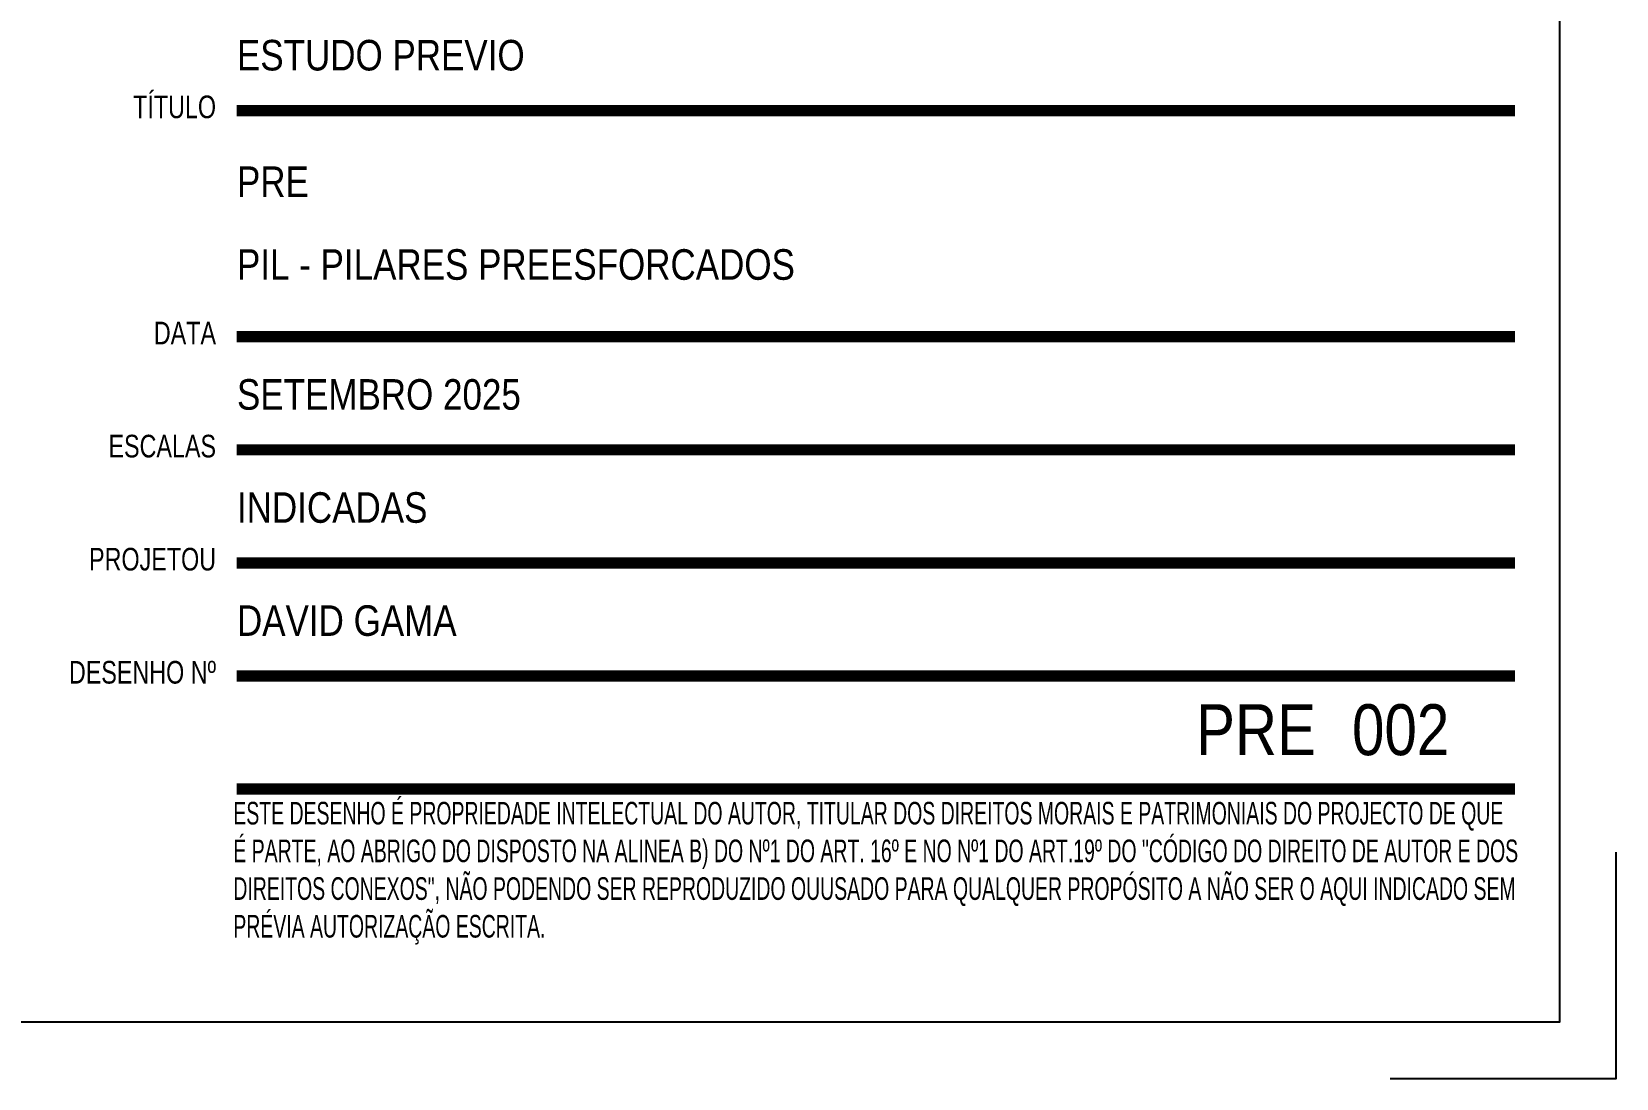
# Paper-space layout 'Layout1' of a CAD drawing. Header units: metres. Extents: x 13.8 to 97.9, y -1.5 to 59.9.
# Drawn here: x 83.88 to 97.89, y -1.55 to 7.71 of the extents above; entities that cross this region are included whole.
import ezdxf
from ezdxf.enums import TextEntityAlignment as Align

# ---------------------------------------------------------------- set-up
doc = ezdxf.new("R2010")
doc.units = ezdxf.units.M
doc.layers.add('A0', color=7, linetype='Continuous')
doc.layers.add('LEGENDA JSJ', color=7, linetype='Continuous')
doc.styles.add('ARIAL NARROW', font='ARIALN.TTF')

# ---------------------------------------------------------------- blocks, each defined once
blk = doc.blocks.new('*U2')
at = {"color": 5}
blk.add_lwpolyline([(-81.6, 0.5), (-0.5, 0.5), (-0.5, 58.9), (-81.6, 58.9)], close=True, dxfattribs=at)
at = {"color": 1}
blk.add_lwpolyline([(-2, 0), (0, 0), (0, 2)], dxfattribs=at)
blk = doc.blocks.new('LEGENDA_JSJ_V1')
at = {"layer": 'LEGENDA JSJ', "color": 250, "const_width": 0.1}
for points in [[(-0.896, 8.558), (-12.196, 8.558)], [(-0.896, 6.558), (-12.196, 6.558)], [(-0.896, 5.558), (-12.196, 5.558)], [(-0.896, 4.558), (-12.196, 4.558)], [(-0.896, 3.558), (-12.196, 3.558)], [(-0.896, 2.558), (-12.196, 2.558)]]:
    blk.add_lwpolyline(points, dxfattribs=at)
at = {"style": 'ARIAL NARROW', "flags": 1}
for tag, p in [('PROJ_NUM', (-0.95, 15.569)), ('PROJ_NOME', (-0.938, 15.318)), ('EMISSAO', (-0.923, 15.072))]:
    blk.add_attdef(tag, text='', height=0.15, dxfattribs=at).set_placement(p, align=Align.RIGHT)
at = {"style": 'ARIAL NARROW'}
blk.add_attdef('PFIX', text='', height=0.45, dxfattribs=at).set_placement((-2.656, 2.858), align=Align.RIGHT)
at = {"layer": 'LEGENDA JSJ', "color": 250, "style": 'ARIAL NARROW', "width": 0.9}
for s, p in [('TÍTULO', (-12.378, 8.491)), ('DATA', (-12.378, 6.491)), ('ESCALAS', (-12.378, 5.491)), ('PROJETOU', (-12.378, 4.491)), ('DESENHO Nº', (-12.378, 3.491))]:
    blk.add_text(s, height=0.2, dxfattribs=at).set_placement(p, align=Align.RIGHT)
at = {"layer": 'LEGENDA JSJ', "color": 251, "insert": (-12.225, 2.445), "char_height": 0.2, "attachment_point": 1, "style": 'ARIAL NARROW'}
blk.add_mtext_dynamic_manual_height_columns('{\\W0.75;ESTE DESENHO É PROPRIEDADE INTELECTUAL DO AUTOR, TITULAR DOS DIREITOS MORAIS E PATRIMONIAIS DO PROJECTO DE QUE É PARTE, AO ABRIGO DO DISPOSTO NA ALINEA B) DO Nº1 DO ART. 16º E NO Nº1 DO ART.19º DO "CÓDIGO DO DIREITO DE AUTOR E DOS DIREITOS CONEXOS", NÃO PODENDO SER REPRODUZIDO OUUSADO PARA QUALQUER PROPÓSITO A NÃO SER O AQUI INDICADO SEM PRÉVIA AUTORIZAÇÃO ESCRITA.}', width=11.32937, gutter_width=4.026, heights=[0], dxfattribs=at)
at = {"layer": 'LEGENDA JSJ', "style": 'ARIAL NARROW'}
for tag, p in [('REV_E', (-11.717, 17.962)), ('DESC_E', (-6.817, 17.962)), ('DATA_E', (-1.667, 17.962)), ('REV_D', (-11.717, 17.612)), ('DESC_D', (-6.817, 17.612)), ('DATA_D', (-1.667, 17.612)), ('REV_C', (-11.717, 17.262)), ('DESC_C', (-6.817, 17.262)), ('DATA_C', (-1.667, 17.262)), ('REV_B', (-11.717, 16.912)), ('DESC_B', (-6.817, 16.912)), ('DATA_B', (-1.667, 16.912)), ('REV_A', (-11.717, 16.562)), ('DESC_A', (-6.817, 16.562)), ('DATA_A', (-1.667, 16.562))]:
    blk.add_attdef(tag, text='', height=0.16, dxfattribs=at).set_placement(p, align=Align.CENTER)
for tag, p in [('CLIENTE', (-12.193, 12.913)), ('OBRA', (-12.161, 11.889)), ('LOCALIZACAO', (-12.161, 10.889)), ('ESPECIALIDADE', (-12.161, 9.889)), ('FASE', (-12.193, 8.913)), ('TIPO', (-12.193, 7.793)), ('ELEMENTO_TITULO', (-12.193, 7.062)), ('DATA', (-12.193, 5.913)), ('ESCALAS', (-12.193, 4.913)), ('PROJETOU', (-12.193, 3.913))]:
    blk.add_attdef(tag, p, '', height=0.27, dxfattribs=at)
at = {"layer": 'LEGENDA JSJ', "style": 'ARIAL NARROW', "flags": 1}
blk.add_attdef('FASE_PFIX', text='', height=0.2, dxfattribs=at).set_placement((-2.114, 9.235), (-0.879, 9.235), align=Align.ALIGNED)
for tag, p in [('TITULO', (-1.713, 8.173)), ('ELEMENTO', (-2.123, 7.798))]:
    blk.add_attdef(tag, p, '', height=0.2, dxfattribs=at)
at = {"layer": 'LEGENDA JSJ', "style": 'ARIAL NARROW'}
for tag, p in [('DES_NUM', (-1.476, 2.858)), ('R', (-0.95, 2.858))]:
    blk.add_attdef(tag, text='', height=0.45, dxfattribs=at).set_placement(p, align=Align.RIGHT)

psp = doc.layouts.get("Layout1")

# ---------------------------------------------------------------- block references
at = {"layer": 'A0'}
psp.add_blockref('*U2', (97.89, -1.547), dxfattribs=at)
at = {"layer": 'LEGENDA JSJ'}
ref = psp.add_blockref('LEGENDA_JSJ_V1', (97.89, -1.547), dxfattribs=at)
ref.add_attrib('PROJETOU', 'DAVID GAMA', (85.697, 2.366), dxfattribs={"height": 0.27, "style": 'ARIAL NARROW'})
ref.add_attrib('FASE', 'ESTUDO PREVIO', (85.697, 7.366), dxfattribs={"height": 0.27, "style": 'ARIAL NARROW'})
ref.add_attrib('DATA', 'SETEMBRO 2025', (85.697, 4.366), dxfattribs={"height": 0.27, "style": 'ARIAL NARROW'})
ref.add_attrib('ESCALAS', 'INDICADAS', (85.697, 3.366), dxfattribs={"height": 0.27, "style": 'ARIAL NARROW'})
ref.add_attrib('TIPO', 'PRE', (85.697, 6.247), dxfattribs={"height": 0.27, "style": 'ARIAL NARROW'})
ref.add_attrib('ELEMENTO_TITULO', 'PIL - PILARES PREESFORCADOS', (85.697, 5.515), dxfattribs={"height": 0.27, "style": 'ARIAL NARROW'})
ref.add_attrib('PFIX', 'PRE', dxfattribs={"layer": '0', "height": 0.45, "style": 'ARIAL NARROW'}).set_placement((95.235, 1.311), align=Align.RIGHT)
ref.add_attrib('DES_NUM', '002', dxfattribs={"height": 0.45, "style": 'ARIAL NARROW'}).set_placement((96.414, 1.311), align=Align.RIGHT)

doc.saveas('drawing.dxf')
